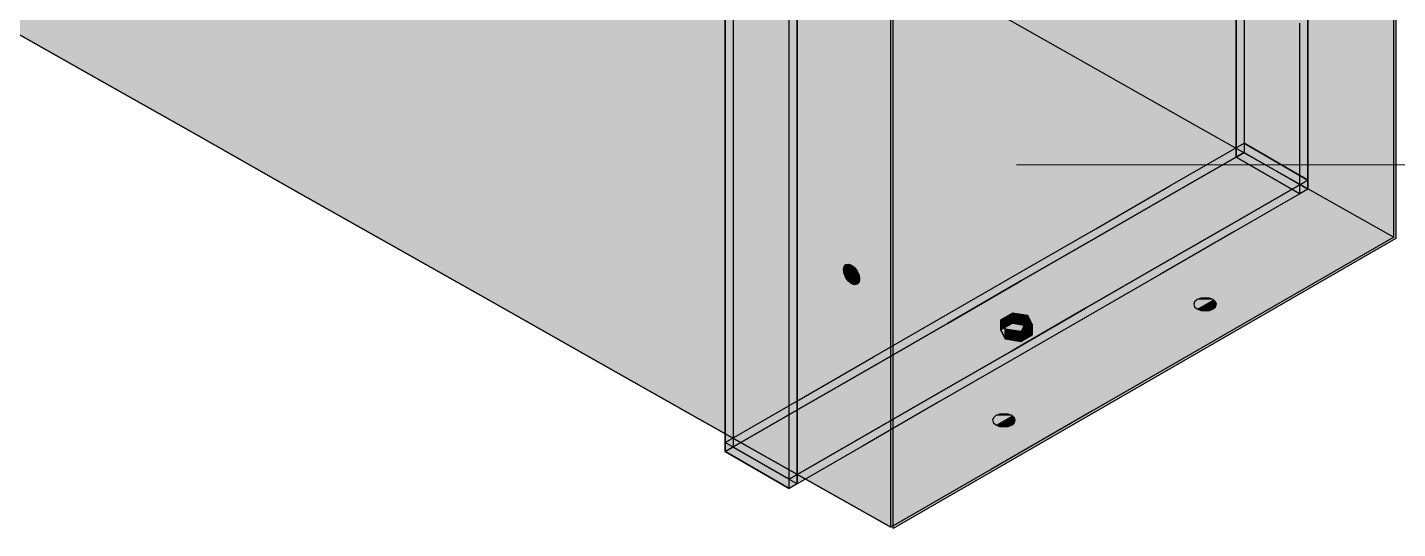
# Model space of a CAD drawing. Header units: metres. Extents: x 0 to 24.2, y -20 to 5.6.
# Drawn here: x 12.0757 to 12.5476, y 0.813 to 0.9858 of the extents above; entities that cross this region are included whole.
import ezdxf

# ---------------------------------------------------------------- set-up
doc = ezdxf.new("R2010")
doc.units = ezdxf.units.M
doc.header["$LTSCALE"] = 0.25
doc.layers.add('ISO-ARISTAS', color=8, linetype='CONTINUOUS')
doc.layers.add('ISO-CONCRETO-SUP', color=254, linetype='CONTINUOUS', true_color=0xe8e8e8)
doc.layers.add('LLAMADAS', color=30, linetype='CONTINUOUS', lineweight=18)

msp = doc.modelspace()

# ---------------------------------------------------------------- linework, layer by layer
at = {"layer": 'ISO-ARISTAS', "color": 250}
for p, q in [((12.54707, 1.16296), (12.54707, 0.91296)), ((12.37386, 0.81296), (12.37386, 1.06296)), ((12.31603, 0.98192), (12.31603, 1.0104)), ((12.31603, 1.0104), (12.31603, 0.98192)), ((12.31878, 1.01199), (12.31878, 0.9835)), ((12.31878, 1.01199), (12.31878, 0.9835)), ((12.49474, 1.00154), (12.49474, 0.97211)), ((12.49474, 1.00154), (12.49474, 0.97211)), ((12.33803, 0.96922), (12.33803, 0.9977)), ((12.33803, 0.96922), (12.33803, 0.9977)), ((12.34078, 0.9708), (12.34078, 0.99929)), ((12.34078, 0.99929), (12.34078, 0.9708)), ((12.49199, 0.97052), (12.49199, 0.99995)), ((12.49199, 0.99995), (12.49199, 0.97052)), ((12.37308, 0.95627), (12.37308, 0.99198)), ((12.0996, 0.96815), (12.06542, 0.98749)), ((12.06542, 0.98749), (12.0996, 0.96815)), ((12.40955, 0.99078), (12.44373, 0.97144)), ((12.40955, 0.99078), (12.44373, 0.97144)), ((12.51399, 0.95782), (12.51399, 0.98725)), ((12.51399, 0.95782), (12.51399, 0.98725)), ((12.51674, 0.95941), (12.51674, 0.98884)), ((12.51674, 0.98884), (12.51674, 0.95941)), ((12.54629, 0.95091), (12.54629, 0.98841)), ((12.31603, 0.95343), (12.31603, 0.98192)), ((12.31603, 0.98192), (12.31603, 0.95343)), ((12.31878, 0.9835), (12.31878, 0.95502)), ((12.31878, 0.9835), (12.31878, 0.95502)), ((12.13379, 0.94881), (12.0996, 0.96815)), ((12.0996, 0.96815), (12.13379, 0.94881)), ((12.33803, 0.94073), (12.33803, 0.96922)), ((12.33803, 0.94073), (12.33803, 0.96922)), ((12.34078, 0.94232), (12.34078, 0.9708)), ((12.34078, 0.9708), (12.34078, 0.94232)), ((12.44373, 0.97144), (12.47792, 0.9521)), ((12.44373, 0.97144), (12.47792, 0.9521)), ((12.49199, 0.94109), (12.49199, 0.97052)), ((12.49199, 0.97052), (12.49199, 0.94109)), ((12.49474, 0.97211), (12.49474, 0.94268)), ((12.49474, 0.97211), (12.49474, 0.94268)), ((12.51674, 0.92998), (12.51674, 0.95941)), ((12.51674, 0.95941), (12.51674, 0.92998)), ((12.31603, 0.92495), (12.31603, 0.95343)), ((12.31603, 0.95343), (12.31603, 0.92495)), ((12.31878, 0.95502), (12.31878, 0.92654)), ((12.31878, 0.95502), (12.31878, 0.92654)), ((12.37308, 0.92056), (12.37308, 0.95627)), ((12.51399, 0.92839), (12.51399, 0.95782)), ((12.51399, 0.92839), (12.51399, 0.95782)), ((12.16797, 0.92947), (12.13379, 0.94881)), ((12.13379, 0.94881), (12.16797, 0.92947)), ((12.47792, 0.9521), (12.5121, 0.93275)), ((12.47792, 0.9521), (12.5121, 0.93275)), ((12.54629, 0.91341), (12.54629, 0.95091)), ((12.46921, 0.93111), (12.49474, 0.94585)), ((12.46921, 0.93111), (12.49474, 0.94585)), ((12.51674, 0.93315), (12.49474, 0.94585)), ((12.49474, 0.94585), (12.49474, 0.94268)), ((12.49474, 0.94585), (12.49474, 0.94268)), ((12.49474, 0.94585), (12.51674, 0.93315)), ((12.33803, 0.91225), (12.33803, 0.94073)), ((12.33803, 0.91225), (12.33803, 0.94073)), ((12.34078, 0.91384), (12.34078, 0.94232)), ((12.34078, 0.94232), (12.34078, 0.91384)), ((12.49474, 0.94268), (12.46921, 0.92794)), ((12.46921, 0.92794), (12.49474, 0.94268)), ((12.49199, 0.94109), (12.49474, 0.94268)), ((12.49474, 0.94268), (12.49199, 0.94109)), ((12.51399, 0.92839), (12.49199, 0.94109)), ((12.49199, 0.94109), (12.51399, 0.92839)), ((12.49474, 0.94268), (12.51674, 0.92998)), ((12.49474, 0.94268), (12.51674, 0.92998)), ((12.49474, 0.94268), (12.51674, 0.92998)), ((12.49474, 0.94268), (12.51674, 0.92998)), ((12.44368, 0.91637), (12.46921, 0.93111)), ((12.44368, 0.91637), (12.46921, 0.93111)), ((12.51674, 0.93315), (12.49121, 0.91841)), ((12.49121, 0.91841), (12.51674, 0.93315)), ((12.51674, 0.92998), (12.49121, 0.91524)), ((12.51674, 0.92998), (12.49121, 0.91524)), ((12.5121, 0.93275), (12.54629, 0.91341)), ((12.5121, 0.93275), (12.54629, 0.91341)), ((12.51674, 0.92998), (12.51399, 0.92839)), ((12.51674, 0.92998), (12.51399, 0.92839)), ((12.51674, 0.92998), (12.51674, 0.93315)), ((12.51674, 0.93315), (12.51674, 0.92998)), ((12.20216, 0.91012), (12.16797, 0.92947)), ((12.16797, 0.92947), (12.20216, 0.91012)), ((12.31878, 0.92654), (12.31878, 0.89805)), ((12.31878, 0.92654), (12.31878, 0.89805)), ((12.46921, 0.92794), (12.44368, 0.9132)), ((12.44368, 0.9132), (12.46921, 0.92794)), ((12.31603, 0.89647), (12.31603, 0.92495)), ((12.31603, 0.92495), (12.31603, 0.89647)), ((12.37308, 0.88484), (12.37308, 0.92056)), ((12.41815, 0.90163), (12.44368, 0.91637)), ((12.41815, 0.90163), (12.44368, 0.91637)), ((12.49121, 0.91841), (12.46568, 0.90367)), ((12.46568, 0.90367), (12.49121, 0.91841)), ((12.33803, 0.88377), (12.33803, 0.91225)), ((12.33803, 0.88377), (12.33803, 0.91225)), ((12.34078, 0.88535), (12.34078, 0.91384)), ((12.34078, 0.91384), (12.34078, 0.88535)), ((12.54707, 0.91296), (12.37386, 0.81296)), ((12.44368, 0.9132), (12.41815, 0.89846)), ((12.41815, 0.89846), (12.44368, 0.9132)), ((12.49121, 0.91524), (12.46568, 0.9005)), ((12.49121, 0.91524), (12.46568, 0.9005)), ((12.54629, 0.91341), (12.51165, 0.89341)), ((12.23634, 0.89078), (12.20216, 0.91012)), ((12.20216, 0.91012), (12.23634, 0.89078)), ((12.3568, 0.90221), (12.35701, 0.90332)), ((12.35701, 0.90087), (12.3568, 0.90221)), ((12.35701, 0.90332), (12.35761, 0.90401)), ((12.35761, 0.90401), (12.35851, 0.90418)), ((12.35851, 0.90418), (12.35957, 0.90381)), ((12.35957, 0.90381), (12.36063, 0.90296)), ((12.36063, 0.90296), (12.36153, 0.90174)), ((12.36153, 0.90174), (12.36213, 0.90036)), ((12.39262, 0.88689), (12.41815, 0.90163)), ((12.39262, 0.88689), (12.41815, 0.90163)), ((12.46568, 0.90367), (12.44015, 0.88893)), ((12.44015, 0.88893), (12.46568, 0.90367)), ((12.31878, 0.89805), (12.31878, 0.86957)), ((12.31878, 0.89805), (12.31878, 0.86957)), ((12.35761, 0.89948), (12.35701, 0.90087)), ((12.35851, 0.89827), (12.35761, 0.89948)), ((12.35957, 0.89741), (12.35851, 0.89827)), ((12.36063, 0.89704), (12.35957, 0.89741)), ((12.36153, 0.89722), (12.36063, 0.89704)), ((12.36213, 0.89791), (12.36153, 0.89722)), ((12.36213, 0.90036), (12.36234, 0.89901)), ((12.36234, 0.89901), (12.36213, 0.89791)), ((12.41815, 0.89846), (12.39262, 0.88372)), ((12.39262, 0.88372), (12.41815, 0.89846)), ((12.46568, 0.9005), (12.44015, 0.88576)), ((12.46568, 0.9005), (12.44015, 0.88576)), ((12.31603, 0.86798), (12.31603, 0.89647)), ((12.31603, 0.89647), (12.31603, 0.86798)), ((12.51165, 0.89341), (12.47701, 0.87341)), ((12.47984, 0.8924), (12.47857, 0.89191)), ((12.48134, 0.89258), (12.47984, 0.8924)), ((12.48284, 0.8924), (12.48134, 0.89258)), ((12.48411, 0.89191), (12.48284, 0.8924)), ((12.27053, 0.87144), (12.23634, 0.89078)), ((12.23634, 0.89078), (12.27053, 0.87144)), ((12.41494, 0.88725), (12.41099, 0.88497)), ((12.41494, 0.88725), (12.41099, 0.88497)), ((12.44015, 0.88893), (12.41462, 0.87419)), ((12.41462, 0.87419), (12.44015, 0.88893)), ((12.42033, 0.88642), (12.41494, 0.88725)), ((12.41494, 0.88725), (12.41494, 0.88375)), ((12.41494, 0.88375), (12.41494, 0.88725)), ((12.42033, 0.88642), (12.41494, 0.88725)), ((12.47772, 0.89118), (12.47742, 0.89031)), ((12.47742, 0.89031), (12.47772, 0.88945)), ((12.47857, 0.89191), (12.47772, 0.89118)), ((12.47772, 0.88945), (12.47857, 0.88871)), ((12.47857, 0.88871), (12.47984, 0.88822)), ((12.47984, 0.88822), (12.48134, 0.88805)), ((12.48134, 0.88805), (12.48284, 0.88822)), ((12.48284, 0.88822), (12.48411, 0.88871)), ((12.48496, 0.89118), (12.48411, 0.89191)), ((12.48411, 0.88871), (12.48496, 0.88945)), ((12.48526, 0.89031), (12.48496, 0.89118)), ((12.48496, 0.88945), (12.48526, 0.89031)), ((12.33803, 0.85528), (12.33803, 0.88377)), ((12.33803, 0.85528), (12.33803, 0.88377)), ((12.34078, 0.85687), (12.34078, 0.88535)), ((12.34078, 0.88535), (12.34078, 0.85687)), ((12.36709, 0.87215), (12.39262, 0.88689)), ((12.36709, 0.87215), (12.39262, 0.88689)), ((12.39262, 0.88372), (12.36709, 0.86898)), ((12.36709, 0.86898), (12.39262, 0.88372)), ((12.37308, 0.84913), (12.37308, 0.88484)), ((12.41099, 0.88497), (12.41099, 0.88147)), ((12.41099, 0.88497), (12.41243, 0.88186)), ((12.41099, 0.88147), (12.41099, 0.88497)), ((12.41099, 0.88497), (12.41243, 0.88186)), ((12.41099, 0.88147), (12.41494, 0.88375)), ((12.41494, 0.88375), (12.41099, 0.88147)), ((12.44015, 0.88576), (12.41462, 0.87102)), ((12.44015, 0.88576), (12.41462, 0.87102)), ((12.41494, 0.88375), (12.42033, 0.88292)), ((12.42033, 0.88292), (12.41494, 0.88375)), ((12.41783, 0.88102), (12.42178, 0.8833)), ((12.41783, 0.88102), (12.42178, 0.8833)), ((12.42033, 0.88292), (12.42033, 0.88642)), ((12.42178, 0.8833), (12.42033, 0.88642)), ((12.42033, 0.88642), (12.42033, 0.88292)), ((12.42178, 0.8833), (12.42033, 0.88642)), ((12.42178, 0.8798), (12.42033, 0.88292)), ((12.42033, 0.88292), (12.42178, 0.8798)), ((12.42178, 0.8798), (12.42178, 0.8833)), ((12.42178, 0.8833), (12.42178, 0.8798)), ((12.41099, 0.88147), (12.41243, 0.87836)), ((12.41243, 0.87836), (12.41099, 0.88147)), ((12.41243, 0.88186), (12.41243, 0.87836)), ((12.41243, 0.88186), (12.41783, 0.88102)), ((12.41243, 0.88186), (12.41783, 0.88102)), ((12.41243, 0.87836), (12.41243, 0.88186)), ((12.41243, 0.87836), (12.41783, 0.87752)), ((12.41783, 0.87752), (12.41243, 0.87836)), ((12.41783, 0.87752), (12.41783, 0.88102)), ((12.41783, 0.88102), (12.41783, 0.87752)), ((12.41783, 0.87752), (12.42178, 0.8798)), ((12.42178, 0.8798), (12.41783, 0.87752)), ((12.41462, 0.87419), (12.38909, 0.85945)), ((12.38909, 0.85945), (12.41462, 0.87419)), ((12.47701, 0.87341), (12.44237, 0.85341)), ((12.30471, 0.8521), (12.27053, 0.87144)), ((12.27053, 0.87144), (12.30471, 0.8521)), ((12.31878, 0.86957), (12.31878, 0.84109)), ((12.31878, 0.86957), (12.31878, 0.84109)), ((12.34156, 0.85741), (12.36709, 0.87215)), ((12.34156, 0.85741), (12.36709, 0.87215)), ((12.36709, 0.86898), (12.34156, 0.85424)), ((12.34156, 0.85424), (12.36709, 0.86898)), ((12.41462, 0.87102), (12.38909, 0.85628)), ((12.41462, 0.87102), (12.38909, 0.85628)), ((12.31603, 0.8395), (12.31603, 0.86798)), ((12.31603, 0.86798), (12.31603, 0.8395)), ((12.38909, 0.85945), (12.36356, 0.84471)), ((12.36356, 0.84471), (12.38909, 0.85945)), ((12.31603, 0.84268), (12.34156, 0.85741)), ((12.31603, 0.84268), (12.34156, 0.85741)), ((12.34156, 0.85424), (12.31603, 0.8395)), ((12.31603, 0.8395), (12.34156, 0.85424)), ((12.33803, 0.8268), (12.33803, 0.85528)), ((12.33803, 0.8268), (12.33803, 0.85528)), ((12.34078, 0.82839), (12.34078, 0.85687)), ((12.34078, 0.85687), (12.34078, 0.82839)), ((12.38909, 0.85628), (12.36356, 0.84154)), ((12.38909, 0.85628), (12.36356, 0.84154)), ((12.3389, 0.83275), (12.30471, 0.8521)), ((12.30471, 0.8521), (12.3389, 0.83275)), ((12.44237, 0.85341), (12.40772, 0.83341)), ((12.40843, 0.85118), (12.40814, 0.85031)), ((12.40814, 0.85031), (12.40843, 0.84945)), ((12.40928, 0.85191), (12.40843, 0.85118)), ((12.41055, 0.8524), (12.40928, 0.85191)), ((12.41205, 0.85258), (12.41055, 0.8524)), ((12.41355, 0.8524), (12.41205, 0.85258)), ((12.41483, 0.85191), (12.41355, 0.8524)), ((12.41568, 0.85118), (12.41483, 0.85191)), ((12.41597, 0.85031), (12.41568, 0.85118)), ((12.41568, 0.84945), (12.41597, 0.85031)), ((12.37308, 0.81341), (12.37308, 0.84913)), ((12.40843, 0.84945), (12.40928, 0.84871)), ((12.40928, 0.84871), (12.41055, 0.84822)), ((12.41055, 0.84822), (12.41205, 0.84805)), ((12.41205, 0.84805), (12.41355, 0.84822)), ((12.41355, 0.84822), (12.41483, 0.84871)), ((12.41483, 0.84871), (12.41568, 0.84945)), ((12.31603, 0.8395), (12.31603, 0.84268)), ((12.33803, 0.82998), (12.31603, 0.84268)), ((12.33803, 0.82998), (12.31603, 0.84268)), ((12.31603, 0.84268), (12.31603, 0.8395)), ((12.31603, 0.8395), (12.31878, 0.84109)), ((12.31878, 0.84109), (12.31603, 0.8395)), ((12.31878, 0.84109), (12.34078, 0.82839)), ((12.31878, 0.84109), (12.34078, 0.82839)), ((12.36356, 0.84471), (12.33803, 0.82998)), ((12.33803, 0.82998), (12.36356, 0.84471)), ((12.36356, 0.84154), (12.33803, 0.8268)), ((12.36356, 0.84154), (12.33803, 0.8268)), ((12.33803, 0.8268), (12.31603, 0.8395)), ((12.31603, 0.8395), (12.33803, 0.8268)), ((12.33803, 0.8268), (12.31603, 0.8395)), ((12.31603, 0.8395), (12.33803, 0.8268)), ((12.37308, 0.81341), (12.3389, 0.83275)), ((12.3389, 0.83275), (12.37308, 0.81341)), ((12.40772, 0.83341), (12.37308, 0.81341)), ((12.33803, 0.8268), (12.33803, 0.82998)), ((12.33803, 0.8268), (12.33803, 0.82998)), ((12.34078, 0.82839), (12.33803, 0.8268)), ((12.34078, 0.82839), (12.33803, 0.8268))]:
    msp.add_line(p, q, dxfattribs=at)
at = {"layer": 'ISO-CONCRETO-SUP', "true_color": 0xa4a7ab}
for points in [[(12.54707, 0.91296), (12.41716, 1.08796), (12.54707, 1.16296)], [(12.54707, 0.91296), (12.37386, 1.06296), (12.41716, 1.08796)], [(12.54707, 0.91296), (12.37386, 0.81296), (12.37386, 1.06296)]]:
    msp.add_solid(points, dxfattribs=at)
at = {"layer": 'ISO-CONCRETO-SUP', "true_color": 0xa2a7af}
for points in [[(12.0996, 1.00386), (12.13379, 0.98452), (12.0996, 1.03958), (12.13379, 1.02024)], [(12.16797, 1.00089), (12.20216, 0.98155), (12.16797, 1.03661), (12.20216, 1.01727)], [(12.23634, 0.99792), (12.27053, 0.97858), (12.23634, 1.03364), (12.27053, 1.0143)], [(12.30471, 0.99495), (12.3389, 0.97561), (12.30471, 1.03067), (12.3389, 1.01133)], [(12.40955, 0.99078), (12.44373, 0.97144), (12.40955, 1.02828), (12.44373, 1.00894)], [(12.47792, 0.9896), (12.5121, 0.97025), (12.47792, 1.0271), (12.5121, 1.00775)], [(12.06542, 0.98749), (12.0996, 0.96815), (12.06542, 1.02321), (12.0996, 1.00386)], [(12.13379, 0.98452), (12.16797, 0.96518), (12.13379, 1.02024), (12.16797, 1.00089)], [(12.20216, 0.98155), (12.23634, 0.96221), (12.20216, 1.01727), (12.23634, 0.99792)], [(12.27053, 0.97858), (12.30471, 0.95924), (12.27053, 1.0143), (12.30471, 0.99495)], [(12.3389, 0.97561), (12.37308, 0.95627), (12.3389, 1.01133), (12.37308, 0.99198)], [(12.44373, 0.97144), (12.47792, 0.9521), (12.44373, 1.00894), (12.47792, 0.9896)], [(12.5121, 0.97025), (12.54629, 0.95091), (12.5121, 1.00775), (12.54629, 0.98841)], [(12.0996, 0.96815), (12.13379, 0.94881), (12.0996, 1.00386), (12.13379, 0.98452)], [(12.16797, 0.96518), (12.20216, 0.94584), (12.16797, 1.00089), (12.20216, 0.98155)], [(12.23634, 0.96221), (12.27053, 0.94287), (12.23634, 0.99792), (12.27053, 0.97858)], [(12.30471, 0.95924), (12.3389, 0.9399), (12.30471, 0.99495), (12.3389, 0.97561)], [(12.47792, 0.9521), (12.5121, 0.93275), (12.47792, 0.9896), (12.5121, 0.97025)], [(12.13379, 0.94881), (12.16797, 0.92947), (12.13379, 0.98452), (12.16797, 0.96518)], [(12.20216, 0.94584), (12.23634, 0.9265), (12.20216, 0.98155), (12.23634, 0.96221)], [(12.27053, 0.94287), (12.30471, 0.92353), (12.27053, 0.97858), (12.30471, 0.95924)], [(12.3389, 0.9399), (12.37308, 0.92056), (12.3389, 0.97561), (12.37308, 0.95627)], [(12.5121, 0.93275), (12.54629, 0.91341), (12.5121, 0.97025), (12.54629, 0.95091)], [(12.16797, 0.92947), (12.20216, 0.91012), (12.16797, 0.96518), (12.20216, 0.94584)], [(12.23634, 0.9265), (12.27053, 0.90715), (12.23634, 0.96221), (12.27053, 0.94287)], [(12.30471, 0.92353), (12.3389, 0.90418), (12.30471, 0.95924), (12.3389, 0.9399)], [(12.20216, 0.91012), (12.23634, 0.89078), (12.20216, 0.94584), (12.23634, 0.9265)], [(12.27053, 0.90715), (12.30471, 0.88781), (12.27053, 0.94287), (12.30471, 0.92353)], [(12.3389, 0.90418), (12.37308, 0.88484), (12.3389, 0.9399), (12.37308, 0.92056)], [(12.23634, 0.89078), (12.27053, 0.87144), (12.23634, 0.9265), (12.27053, 0.90715)], [(12.30471, 0.88781), (12.3389, 0.86847), (12.30471, 0.92353), (12.3389, 0.90418)], [(12.27053, 0.87144), (12.30471, 0.8521), (12.27053, 0.90715), (12.30471, 0.88781)], [(12.3389, 0.86847), (12.37308, 0.84913), (12.3389, 0.90418), (12.37308, 0.88484)], [(12.30471, 0.8521), (12.3389, 0.83275), (12.30471, 0.88781), (12.3389, 0.86847)], [(12.3389, 0.83275), (12.37308, 0.81341), (12.3389, 0.86847), (12.37308, 0.84913)]]:
    msp.add_solid(points, dxfattribs=at)
at = {"layer": 'ISO-CONCRETO-SUP', "true_color": 0x6a7481}
for points in [[(12.31878, 0.9835), (12.31603, 0.98192), (12.31878, 1.01199), (12.31603, 1.0104)], [(12.49474, 0.97211), (12.49199, 0.97052), (12.49474, 1.00154), (12.49199, 0.99995)], [(12.34078, 0.9708), (12.33803, 0.96922), (12.34078, 0.99929), (12.33803, 0.9977)], [(12.51674, 0.95941), (12.51399, 0.95782), (12.51674, 0.98884), (12.51399, 0.98725)], [(12.31878, 0.95502), (12.31603, 0.95343), (12.31878, 0.9835), (12.31603, 0.98192)], [(12.34078, 0.94232), (12.33803, 0.94073), (12.34078, 0.9708), (12.33803, 0.96922)], [(12.49474, 0.94268), (12.49199, 0.94109), (12.49474, 0.97211), (12.49199, 0.97052)], [(12.51674, 0.92998), (12.51399, 0.92839), (12.51674, 0.95941), (12.51399, 0.95782)], [(12.31878, 0.92654), (12.31603, 0.92495), (12.31878, 0.95502), (12.31603, 0.95343)], [(12.49474, 0.94268), (12.46921, 0.92794), (12.49474, 0.94585), (12.46921, 0.93111)], [(12.34078, 0.91384), (12.33803, 0.91225), (12.34078, 0.94232), (12.33803, 0.94073)], [(12.46921, 0.92794), (12.44368, 0.9132), (12.46921, 0.93111), (12.44368, 0.91637)], [(12.51674, 0.92998), (12.49121, 0.91524), (12.51674, 0.93315), (12.49121, 0.91841)], [(12.31878, 0.89805), (12.31603, 0.89647), (12.31878, 0.92654), (12.31603, 0.92495)], [(12.44368, 0.9132), (12.41815, 0.89846), (12.44368, 0.91637), (12.41815, 0.90163)], [(12.49121, 0.91524), (12.46568, 0.9005), (12.49121, 0.91841), (12.46568, 0.90367)], [(12.34078, 0.88535), (12.33803, 0.88377), (12.34078, 0.91384), (12.33803, 0.91225)], [(12.41815, 0.89846), (12.39262, 0.88372), (12.41815, 0.90163), (12.39262, 0.88689)], [(12.46568, 0.9005), (12.44015, 0.88576), (12.46568, 0.90367), (12.44015, 0.88893)], [(12.31878, 0.86957), (12.31603, 0.86798), (12.31878, 0.89805), (12.31603, 0.89647)], [(12.44015, 0.88576), (12.41462, 0.87102), (12.44015, 0.88893), (12.41462, 0.87419)], [(12.34078, 0.85687), (12.33803, 0.85528), (12.34078, 0.88535), (12.33803, 0.88377)], [(12.39262, 0.88372), (12.36709, 0.86898), (12.39262, 0.88689), (12.36709, 0.87215)], [(12.41462, 0.87102), (12.38909, 0.85628), (12.41462, 0.87419), (12.38909, 0.85945)], [(12.31878, 0.84109), (12.31603, 0.8395), (12.31878, 0.86957), (12.31603, 0.86798)], [(12.36709, 0.86898), (12.34156, 0.85424), (12.36709, 0.87215), (12.34156, 0.85741)], [(12.38909, 0.85628), (12.36356, 0.84154), (12.38909, 0.85945), (12.36356, 0.84471)], [(12.34156, 0.85424), (12.31603, 0.8395), (12.34156, 0.85741), (12.31603, 0.84268)], [(12.34078, 0.82839), (12.33803, 0.8268), (12.34078, 0.85687), (12.33803, 0.85528)], [(12.36356, 0.84154), (12.33803, 0.8268), (12.36356, 0.84471), (12.33803, 0.82998)]]:
    msp.add_solid(points, dxfattribs=at)
at = {"layer": 'ISO-CONCRETO-SUP', "true_color": 0x768190}
for points in [[(12.31603, 0.98192), (12.33803, 0.96922), (12.31603, 1.0104), (12.33803, 0.9977)], [(12.31878, 0.9835), (12.34078, 0.9708), (12.31878, 1.01199), (12.34078, 0.99929)], [(12.49474, 0.97211), (12.51674, 0.95941), (12.49474, 1.00154), (12.51674, 0.98884)], [(12.49199, 0.97052), (12.51399, 0.95782), (12.49199, 0.99995), (12.51399, 0.98725)], [(12.31603, 0.95343), (12.33803, 0.94073), (12.31603, 0.98192), (12.33803, 0.96922)], [(12.31878, 0.95502), (12.34078, 0.94232), (12.31878, 0.9835), (12.34078, 0.9708)], [(12.49199, 0.94109), (12.51399, 0.92839), (12.49199, 0.97052), (12.51399, 0.95782)], [(12.49474, 0.94268), (12.51674, 0.92998), (12.49474, 0.97211), (12.51674, 0.95941)], [(12.31603, 0.92495), (12.33803, 0.91225), (12.31603, 0.95343), (12.33803, 0.94073)], [(12.31878, 0.92654), (12.34078, 0.91384), (12.31878, 0.95502), (12.34078, 0.94232)], [(12.49474, 0.94268), (12.51674, 0.92998), (12.49474, 0.94585), (12.51674, 0.93315)], [(12.31878, 0.89805), (12.34078, 0.88535), (12.31878, 0.92654), (12.34078, 0.91384)], [(12.31603, 0.89647), (12.33803, 0.88377), (12.31603, 0.92495), (12.33803, 0.91225)], [(12.31878, 0.86957), (12.34078, 0.85687), (12.31878, 0.89805), (12.34078, 0.88535)], [(12.31603, 0.86798), (12.33803, 0.85528), (12.31603, 0.89647), (12.33803, 0.88377)], [(12.31878, 0.84109), (12.34078, 0.82839), (12.31878, 0.86957), (12.34078, 0.85687)], [(12.31603, 0.8395), (12.33803, 0.8268), (12.31603, 0.86798), (12.33803, 0.85528)], [(12.31603, 0.8395), (12.33803, 0.8268), (12.31603, 0.84268), (12.33803, 0.82998)]]:
    msp.add_solid(points, dxfattribs=at)
at = {"layer": 'ISO-CONCRETO-SUP', "true_color": 0xb3b9c1}
for points in [[(12.37536, 1.01012), (12.40955, 0.99078), (12.34072, 0.99012), (12.37491, 0.97078)], [(12.10006, 1.00749), (12.13424, 0.98815), (12.06542, 0.98749), (12.0996, 0.96815)], [(12.16888, 1.00815), (12.20307, 0.98881), (12.13424, 0.98815), (12.16843, 0.96881)], [(12.23771, 1.00881), (12.2719, 0.98947), (12.20307, 0.98881), (12.23725, 0.96947)], [(12.30654, 1.00947), (12.34072, 0.99012), (12.2719, 0.98947), (12.30608, 0.97012)], [(12.13424, 0.98815), (12.16843, 0.96881), (12.0996, 0.96815), (12.13379, 0.94881)], [(12.20307, 0.98881), (12.23725, 0.96947), (12.16843, 0.96881), (12.20261, 0.94947)], [(12.2719, 0.98947), (12.30608, 0.97012), (12.23725, 0.96947), (12.27144, 0.95012)], [(12.34072, 0.99012), (12.37491, 0.97078), (12.30608, 0.97012), (12.34027, 0.95078)], [(12.40955, 0.99078), (12.44373, 0.97144), (12.37491, 0.97078), (12.40909, 0.95144)], [(12.16843, 0.96881), (12.20261, 0.94947), (12.13379, 0.94881), (12.16797, 0.92947)], [(12.23725, 0.96947), (12.27144, 0.95012), (12.20261, 0.94947), (12.2368, 0.93012)], [(12.30608, 0.97012), (12.34027, 0.95078), (12.27144, 0.95012), (12.30562, 0.93078)], [(12.37491, 0.97078), (12.40909, 0.95144), (12.34027, 0.95078), (12.37445, 0.93144)], [(12.44373, 0.97144), (12.47792, 0.9521), (12.40909, 0.95144), (12.44328, 0.9321)], [(12.20261, 0.94947), (12.2368, 0.93012), (12.16797, 0.92947), (12.20216, 0.91012)], [(12.27144, 0.95012), (12.30562, 0.93078), (12.2368, 0.93012), (12.27098, 0.91078)], [(12.34027, 0.95078), (12.37445, 0.93144), (12.30562, 0.93078), (12.33981, 0.91144)], [(12.40909, 0.95144), (12.44328, 0.9321), (12.37445, 0.93144), (12.40864, 0.9121)], [(12.47792, 0.9521), (12.5121, 0.93275), (12.44328, 0.9321), (12.47746, 0.91275)], [(12.2368, 0.93012), (12.27098, 0.91078), (12.20216, 0.91012), (12.23634, 0.89078)], [(12.30562, 0.93078), (12.33981, 0.91144), (12.27098, 0.91078), (12.30517, 0.89144)], [(12.37445, 0.93144), (12.40864, 0.9121), (12.33981, 0.91144), (12.37399, 0.8921)], [(12.44328, 0.9321), (12.47746, 0.91275), (12.40864, 0.9121), (12.44282, 0.89275)], [(12.5121, 0.93275), (12.54629, 0.91341), (12.47746, 0.91275), (12.51165, 0.89341)], [(12.33981, 0.91144), (12.37399, 0.8921), (12.30517, 0.89144), (12.33935, 0.8721)], [(12.40864, 0.9121), (12.44282, 0.89275), (12.37399, 0.8921), (12.40818, 0.87275)], [(12.47746, 0.91275), (12.51165, 0.89341), (12.44282, 0.89275), (12.47701, 0.87341)], [(12.27098, 0.91078), (12.30517, 0.89144), (12.23634, 0.89078), (12.27053, 0.87144)], [(12.37399, 0.8921), (12.40818, 0.87275), (12.33935, 0.8721), (12.37354, 0.85275)], [(12.44282, 0.89275), (12.47701, 0.87341), (12.40818, 0.87275), (12.44237, 0.85341)], [(12.30517, 0.89144), (12.33935, 0.8721), (12.27053, 0.87144), (12.30471, 0.8521)], [(12.33935, 0.8721), (12.37354, 0.85275), (12.30471, 0.8521), (12.3389, 0.83275)], [(12.40818, 0.87275), (12.44237, 0.85341), (12.37354, 0.85275), (12.40772, 0.83341)], [(12.37354, 0.85275), (12.40772, 0.83341), (12.3389, 0.83275), (12.37308, 0.81341)]]:
    msp.add_solid(points, dxfattribs=at)
at = {"layer": 'ISO-CONCRETO-SUP', "true_color": 0x838f9f}
for points in [[(12.49474, 0.94585), (12.51674, 0.93315), (12.46921, 0.93111), (12.49121, 0.91841)], [(12.49474, 0.94268), (12.51674, 0.92998), (12.46921, 0.92794), (12.49121, 0.91524)], [(12.49474, 0.94268), (12.51674, 0.92998), (12.49199, 0.94109), (12.51399, 0.92839)], [(12.46921, 0.93111), (12.49121, 0.91841), (12.44368, 0.91637), (12.46568, 0.90367)], [(12.46921, 0.92794), (12.49121, 0.91524), (12.44368, 0.9132), (12.46568, 0.9005)], [(12.44368, 0.91637), (12.46568, 0.90367), (12.41815, 0.90163), (12.44015, 0.88893)], [(12.44368, 0.9132), (12.46568, 0.9005), (12.41815, 0.89846), (12.44015, 0.88576)], [(12.41815, 0.90163), (12.44015, 0.88893), (12.39262, 0.88689), (12.41462, 0.87419)], [(12.41815, 0.89846), (12.44015, 0.88576), (12.39262, 0.88372), (12.41462, 0.87102)], [(12.39262, 0.88689), (12.41462, 0.87419), (12.36709, 0.87215), (12.38909, 0.85945)], [(12.39262, 0.88372), (12.41462, 0.87102), (12.36709, 0.86898), (12.38909, 0.85628)], [(12.36709, 0.87215), (12.38909, 0.85945), (12.34156, 0.85741), (12.36356, 0.84471)], [(12.36709, 0.86898), (12.38909, 0.85628), (12.34156, 0.85424), (12.36356, 0.84154)], [(12.34156, 0.85741), (12.36356, 0.84471), (12.31603, 0.84268), (12.33803, 0.82998)], [(12.34156, 0.85424), (12.36356, 0.84154), (12.31603, 0.8395), (12.33803, 0.8268)], [(12.31878, 0.84109), (12.34078, 0.82839), (12.31603, 0.8395), (12.33803, 0.8268)]]:
    msp.add_solid(points, dxfattribs=at)
at = {"layer": 'ISO-CONCRETO-SUP', "true_color": 0x616267}
for points in [[(12.36234, 0.89901), (12.3568, 0.90221), (12.35701, 0.90332)], [(12.36234, 0.89901), (12.35701, 0.90087), (12.3568, 0.90221)], [(12.36234, 0.89901), (12.35701, 0.90332), (12.35761, 0.90401)], [(12.36234, 0.89901), (12.35761, 0.90401), (12.35851, 0.90418)], [(12.36234, 0.89901), (12.35851, 0.90418), (12.35957, 0.90381)], [(12.36234, 0.89901), (12.35957, 0.90381), (12.36063, 0.90296)], [(12.36234, 0.89901), (12.36063, 0.90296), (12.36153, 0.90174)], [(12.36234, 0.89901), (12.36153, 0.90174), (12.36213, 0.90036)], [(12.36234, 0.89901), (12.35761, 0.89948), (12.35701, 0.90087)], [(12.36234, 0.89901), (12.35851, 0.89827), (12.35761, 0.89948)], [(12.36234, 0.89901), (12.35957, 0.89741), (12.35851, 0.89827)], [(12.36234, 0.89901), (12.36063, 0.89704), (12.35957, 0.89741)], [(12.36234, 0.89901), (12.36153, 0.89722), (12.36063, 0.89704)], [(12.36234, 0.89901), (12.36213, 0.89791), (12.36153, 0.89722)]]:
    msp.add_solid(points, dxfattribs=at)
at = {"layer": 'ISO-CONCRETO-SUP', "true_color": 0x6b6d73}
for points in [[(12.48411, 0.89191), (12.47984, 0.8924), (12.47857, 0.89191)], [(12.48411, 0.89191), (12.48134, 0.89258), (12.47984, 0.8924)], [(12.48411, 0.89191), (12.48284, 0.8924), (12.48134, 0.89258)], [(12.48411, 0.89191), (12.47772, 0.89118), (12.47742, 0.89031)], [(12.48411, 0.89191), (12.47742, 0.89031), (12.47772, 0.88945)], [(12.48411, 0.89191), (12.47857, 0.89191), (12.47772, 0.89118)], [(12.48411, 0.89191), (12.47772, 0.88945), (12.47857, 0.88871)], [(12.48411, 0.89191), (12.47857, 0.88871), (12.47984, 0.88822)], [(12.48411, 0.89191), (12.47984, 0.88822), (12.48134, 0.88805)], [(12.48411, 0.89191), (12.48134, 0.88805), (12.48284, 0.88822)], [(12.48411, 0.89191), (12.48284, 0.88822), (12.48411, 0.88871)], [(12.48411, 0.89191), (12.48411, 0.88871), (12.48496, 0.88945)], [(12.48411, 0.89191), (12.48496, 0.88945), (12.48526, 0.89031)], [(12.48411, 0.89191), (12.48526, 0.89031), (12.48496, 0.89118)], [(12.41483, 0.85191), (12.40843, 0.85118), (12.40814, 0.85031)], [(12.41483, 0.85191), (12.40814, 0.85031), (12.40843, 0.84945)], [(12.41483, 0.85191), (12.40928, 0.85191), (12.40843, 0.85118)], [(12.41483, 0.85191), (12.40843, 0.84945), (12.40928, 0.84871)], [(12.41483, 0.85191), (12.41055, 0.8524), (12.40928, 0.85191)], [(12.41483, 0.85191), (12.40928, 0.84871), (12.41055, 0.84822)], [(12.41483, 0.85191), (12.41205, 0.85258), (12.41055, 0.8524)], [(12.41483, 0.85191), (12.41055, 0.84822), (12.41205, 0.84805)], [(12.41483, 0.85191), (12.41355, 0.8524), (12.41205, 0.85258)], [(12.41483, 0.85191), (12.41205, 0.84805), (12.41355, 0.84822)], [(12.41483, 0.85191), (12.41355, 0.84822), (12.41483, 0.84871)], [(12.41483, 0.85191), (12.41483, 0.84871), (12.41568, 0.84945)], [(12.41483, 0.85191), (12.41568, 0.84945), (12.41597, 0.85031)], [(12.41483, 0.85191), (12.41597, 0.85031), (12.41568, 0.85118)]]:
    msp.add_solid(points, dxfattribs=at)
at = {"layer": 'ISO-CONCRETO-SUP', "true_color": 0x42444a}
for points in [[(12.41494, 0.88725), (12.41099, 0.88497), (12.41494, 0.88375), (12.41099, 0.88147)], [(12.41783, 0.88102), (12.42178, 0.8833), (12.41783, 0.87752), (12.42178, 0.8798)]]:
    msp.add_solid(points, dxfattribs=at)
at = {"layer": 'ISO-CONCRETO-SUP', "true_color": 0x52545b}
for points in [[(12.42033, 0.88642), (12.41494, 0.88725), (12.41099, 0.88497)], [(12.42033, 0.88642), (12.41099, 0.88497), (12.41243, 0.88186)], [(12.42033, 0.88292), (12.41494, 0.88375), (12.41099, 0.88147)], [(12.42033, 0.88292), (12.41099, 0.88147), (12.41243, 0.87836)], [(12.42033, 0.88642), (12.41243, 0.88186), (12.41783, 0.88102)], [(12.42033, 0.88292), (12.41243, 0.87836), (12.41783, 0.87752)], [(12.42033, 0.88642), (12.41783, 0.88102), (12.42178, 0.8833)], [(12.42033, 0.88292), (12.41783, 0.87752), (12.42178, 0.8798)]]:
    msp.add_solid(points, dxfattribs=at)
at = {"layer": 'ISO-CONCRETO-SUP', "true_color": 0x4e5057}
for points in [[(12.42033, 0.88642), (12.41494, 0.88725), (12.42033, 0.88292), (12.41494, 0.88375)], [(12.41243, 0.88186), (12.41783, 0.88102), (12.41243, 0.87836), (12.41783, 0.87752)]]:
    msp.add_solid(points, dxfattribs=at)
at = {"layer": 'ISO-CONCRETO-SUP', "true_color": 0x404248}
for points in [[(12.41099, 0.88497), (12.41243, 0.88186), (12.41099, 0.88147), (12.41243, 0.87836)], [(12.42178, 0.8833), (12.42033, 0.88642), (12.42178, 0.8798), (12.42033, 0.88292)]]:
    msp.add_solid(points, dxfattribs=at)
at = {"layer": 'LLAMADAS'}
msp.add_line((12.93, 0.93841), (12.41638, 0.93841), dxfattribs=at)
msp.add_solid([(12.41638, 0.93841), (12.42738, 0.93456), (12.42738, 0.94226)], dxfattribs=at)

doc.saveas('drawing.dxf')
